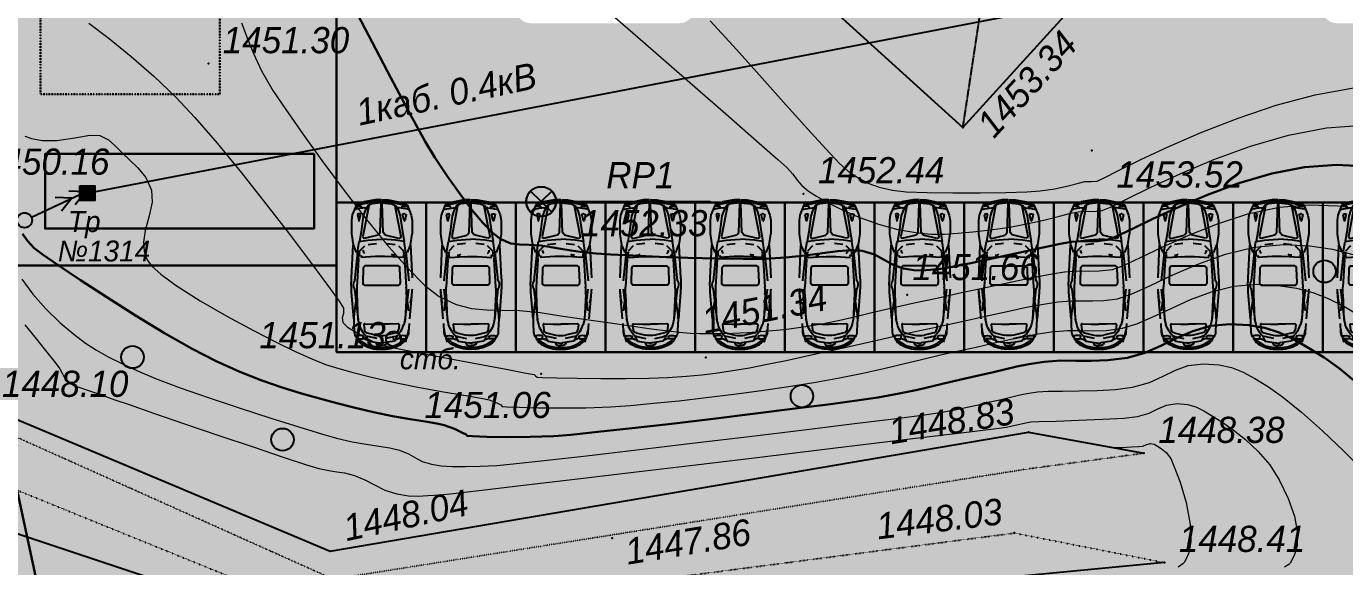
# Model space of a CAD drawing. Header units: millimetres. Extents: x 474337 to 1180020, y 4124662 to 4776603.
# Drawn here: x 581191 to 625297, y 4268521 to 4286586 of the extents above; entities that cross this region are included whole.
import ezdxf

# ---------------------------------------------------------------- set-up
doc = ezdxf.new("R2010")
doc.units = ezdxf.units.MM
doc.header["$PDMODE"] = 32
doc.header["$PDSIZE"] = 0.33
for name, pattern in [('STROT', [1.7, 0.5, -1.2]), ('Контура низ откосов  Штриховая 0.1-0.5 - - - - - - -', [0.6, 0.1, -0.5]), ('НАВЕС_ОПОРЫ', [3, 2, -1])]:
    doc.linetypes.add(name, pattern=pattern)
for name, color, linetype in [('(003) Пункты', 7, 'Continuous'), ('(004) Точки рельефа', 7, 'Continuous'), ('(007) Здания', 7, 'Continuous'), ('(016) Кабель', 1, 'Continuous'), ('(022) Возд. Линии', 7, 'Continuous'), ('(028) Гидротехн.', 7, 'Continuous'), ('(031) Горизонтали', 42, 'Continuous'), ('(038) Деревья', 7, 'Continuous'), ('(040) Ограда', 7, 'Continuous'), ('1', 7, 'Continuous')]:
    doc.layers.add(name, color=color, linetype=linetype)
doc.layers.add('(032) Горизонтали утолщенные', color=32, linetype='Continuous', lineweight=30)
doc.styles.add('BM-431', font='')
doc.styles.add('D-431', font='')
doc.styles.add('S', font='txtwr', dxfattribs={"oblique": 15})
doc.styles.get('BM-431').set_extended_font_data('Bm431', italic=True)
doc.styles.get('D-431').set_extended_font_data('D431', italic=True)
doc.linetypes.add('ИК_Э_КАБ_НН', pattern='A,8,-2,["<",Standard,S=1,R=0,X=0,Y=-0.5],8,[">",Standard,S=1,R=0,X=-0.5,Y=-0.5],-2', length=20)
doc.linetypes.add('ОГРАДА_V_ПРОВ', pattern='A,2.5,["v",Standard,S=1,R=0,X=0,Y=0],5,["v",Standard,S=1,R=180,X=0,Y=0],2.5', length=10)
doc.linetypes.add('ОТКОСЫ_УКРЕП', pattern='A,0.5,["|",Standard,S=1.2,R=0,X=0,Y=-1.2],0.8,[".",Standard,S=1,R=0.1,X=0.1,Y=-1.2],0.1,["|",Standard,S=0.5,R=0,X=0,Y=-0.5],0', length=1.4)

# ---------------------------------------------------------------- blocks, each defined once
blk = doc.blocks.new('U1072')
blk.add_hatch(color=7).paths.add_polyline_path([(-0.5, 0.5), (0.5, 0.5), (0.5, -0.5), (-0.5, -0.5)])
at = {"color": 7}
blk.add_lwpolyline([(-0.5, 0.5), (0.5, 0.5), (0.5, -0.5), (-0.5, -0.5)], close=True, dxfattribs=at)
at = {"color": 4, "oblique": 15}
blk.add_attdef('Z', (1.239086, -0.955993), '', height=2, dxfattribs=at)
blk = doc.blocks.new('strela1')
at = {"layer": '(022) Возд. Линии'}
for p, q in [((-2, 0), (-1.5, 0.25)), ((0, 0), (-2, 0)), ((-2, 0), (-1.5, -0.25)), ((-1.5, 0), (-1, 0.25)), ((-1.5, 0), (-1, -0.25))]:
    blk.add_line(p, q, dxfattribs=at)
blk = doc.blocks.new('STOLB')
at = {"layer": '(022) Возд. Линии'}
blk.add_circle((0, 0), 0.25, dxfattribs=at)
blk = doc.blocks.new('I00110')
h = blk.add_hatch(color=7)
edge = h.paths.add_edge_path()
edge.add_line((0, 0), (-0.707, 0.707))
edge.add_arc((0, 0), 1, 135, 225)
edge.add_line((-0.707, -0.707), (0, 0))
edge = h.paths.add_edge_path()
edge.add_line((0, 0), (0.707, -0.707))
edge.add_arc((0, 0), 1, 315, 405)
edge.add_line((0.707, 0.707), (0, 0))
at = {"color": 7}
for points in [[(0, 0), (-0.707, 0.707, 0.414214), (-0.707, -0.707)], [(0, 0), (0.707, -0.707, 0.414214), (0.707, 0.707)]]:
    blk.add_lwpolyline(points, format="xyb", close=True, dxfattribs=at)
blk.add_lwpolyline([(0.015, 0), (0.015, 0)], dxfattribs=at)
blk.add_circle((0, 0), 1)
at = {"color": 4, "linetype": 'Continuous', "style": 'S', "oblique": 15}
blk.add_attdef('G', (1.384, 0.223), '', height=2, dxfattribs=at)
at = {"color": 4, "style": 'S', "oblique": 15}
blk.add_attdef('Z', (1.476, -2.301), '', height=2, dxfattribs=at)
blk = doc.blocks.new('d')
at = {"layer": '(038) Деревья'}
blk.add_ellipse((0, 0), major_axis=(0.265, 0.265), ratio=1, start_param=5.497787, end_param=11.780972, dxfattribs=at)
blk = doc.blocks.new('gfdghdf')
at = {"linetype": 'Continuous', "extrusion": (-0.251932, 0.967745, 0), "elevation": -538515}
blk.add_lwpolyline([(-764363, 0), (-764228, 0)], dxfattribs=at)
at = {"linetype": 'Continuous', "extrusion": (-0.17673, 0.984259, 0), "elevation": -478111}
blk.add_lwpolyline([(-803916, 0), (-803529, 0)], dxfattribs=at)
at = {"linetype": 'Continuous'}
for points in [[(875706, -328571), (875503, -328612)], [(875894, -328561), (875706, -328571)], [(875986, -328503), (876190, -328510)], [(876054, -328562), (876242, -328573)], [(876571, -328581), (876701, -328616)], [(874985, -329010), (874958, -329195)], [(875074, -328824), (875110, -328816)], [(875247, -328612), (875126, -328673)], [(875198, -328975), (875157, -328990)], [(875277, -328983), (875232, -328973)], [(875537, -328702), (875334, -329724)], [(875396, -328774), (875455, -328770)], [(875967, -328602), (875644, -328635)], [(876435, -328700), (876522, -328837)], [(876726, -329205), (876668, -328987)], [(876748, -328979), (876788, -328994)], [(876961, -329015), (876986, -329201)], [(874958, -329195), (874957, -329642)], [(875355, -329044), (875279, -329571)], [(876590, -329047), (876663, -329575)], [(875334, -329724), (875355, -329780)], [(875503, -329852), (875798, -329829)], [(875798, -329829), (875970, -329820)], [(876143, -329830), (875970, -329820)], [(876090, -329681), (876023, -329600)], [(876437, -329854), (876143, -329830)], [(875006, -330019), (874948, -331113)], [(875014, -330013), (875118, -330261)], [(875150, -330275), (875199, -330492)], [(875233, -330217), (875407, -330045)], [(876715, -330245), (876702, -330407)], [(876788, -330279), (876738, -330497)], [(875199, -330492), (875138, -331423)], [(876738, -330497), (876794, -331427)], [(875135, -331653), (875170, -332507)], [(876872, -331495), (876746, -332524)], [(876795, -331657), (876755, -332511)], [(875318, -332896), (875393, -333004)], [(876218, -332665), (875964, -332664)], [(876440, -332957), (876125, -333029)], [(876606, -332900), (876530, -333007)], [(875152, -333153), (875329, -333153)], [(875448, -333056), (875459, -333114)], [(875527, -333227), (875902, -333290)], [(876578, -333133), (876413, -333199)], [(876799, -333094), (876782, -333132)]]:
    blk.add_lwpolyline(points, dxfattribs=at)
at = {"linetype": 'Continuous', "extrusion": (-0.029487, 0.999565, 0), "elevation": -354190}
blk.add_lwpolyline([(-865895, 0), (-865691, 0)], dxfattribs=at)
at = {"linetype": 'Continuous', "extrusion": (0.0038, 0.999993, 0)}
for points, elevation in [([(-877204, 0), (-877204, 0)], -325172), ([(-877853, 0), (-878029, 0)], -329823), ([(-877218, 0), (-877218, 0)], -330172)]:
    blk.add_lwpolyline(points, dxfattribs=dict(at, elevation=elevation))
at = {"linetype": 'Continuous', "extrusion": (0.182268, 0.983249, 0), "elevation": -163306}
blk.add_lwpolyline([(-921390, 0), (-921777, 0)], dxfattribs=at)
at = {"linetype": 'Continuous', "extrusion": (0.202344, 0.979314, 0), "elevation": -144473}
blk.add_lwpolyline([(-924601, 0), (-924809, 0)], dxfattribs=at)
at = {"linetype": 'Continuous', "extrusion": (0.921507, -0.388361, 0), "elevation": 934079}
blk.add_lwpolyline([(36991, 0), (36625, 0)], dxfattribs=at)
at = {"linetype": 'Continuous', "extrusion": (-0.078889, 0.996883, 0), "elevation": -396741}
blk.add_lwpolyline([(-846634, 0), (-846461, 0)], dxfattribs=at)
at = {"linetype": 'Continuous', "extrusion": (-0.505629, 0.862751, 0), "elevation": -726113}
blk.add_lwpolyline([(-588945, 0), (-588824, 0)], dxfattribs=at)
at = {"linetype": 'Continuous', "extrusion": (0.978929, 0.204202, 0), "elevation": 789537}
blk.add_lwpolyline([(-500766, 0), (-500981, 0)], dxfattribs=at)
at = {"linetype": 'Continuous', "extrusion": (0.965633, -0.259911, 0), "elevation": 930703}
blk.add_lwpolyline([(-90408, 0), (-90182, 0)], dxfattribs=at)
at = {"linetype": 'Continuous', "extrusion": (-0.217571, 0.976044, 0), "elevation": -511224}
blk.add_lwpolyline([(-783033, 0), (-782782, 0)], dxfattribs=at)
at = {"linetype": 'Continuous', "extrusion": (0.976931, 0.213554, 0), "elevation": 784903}
blk.add_lwpolyline([(-508123, 0), (-508054, 0)], dxfattribs=at)
at = {"linetype": 'Continuous', "extrusion": (0.949605, -0.31345, 0), "elevation": 934380}
blk.add_lwpolyline([(-37861, 0), (-38082, 0)], dxfattribs=at)
at = {"linetype": 'Continuous', "extrusion": (-0.840463, 0.54187, 0), "elevation": -913947}
blk.add_lwpolyline([(-198156, 0), (-197993, 0)], dxfattribs=at)
at = {"linetype": 'Continuous', "extrusion": (-0.432014, 0.901867, 0), "elevation": -674675}
blk.add_lwpolyline([(-647740, 0), (-647594, 0)], dxfattribs=at)
at = {"linetype": 'Continuous', "extrusion": (0.999267, -0.038273, 0), "elevation": 887892}
blk.add_lwpolyline([(-295834, 0), (-294865, 0)], dxfattribs=at)
at = {"linetype": 'Continuous', "extrusion": (0.106037, 0.994362, 0), "elevation": -233863}
blk.add_lwpolyline([(-905886, 0), (-906211, 0)], dxfattribs=at)
at = {"linetype": 'Continuous', "extrusion": (0.999479, 0.032271, 0), "elevation": 864930}
blk.add_lwpolyline([(-357698, 0), (-356730, 0)], dxfattribs=at)
at = {"linetype": 'Continuous', "extrusion": (0.437084, 0.899421, 0), "elevation": 87436}
blk.add_lwpolyline([(-931808, 0), (-931953, 0)], dxfattribs=at)
at = {"linetype": 'Continuous', "extrusion": (0.98196, 0.189087, 0), "elevation": 798446}
blk.add_lwpolyline([(-488493, 0), (-489535, 0)], dxfattribs=at)
at = {"linetype": 'Continuous', "extrusion": (0.223062, 0.974804, 0), "elevation": -124833}
blk.add_lwpolyline([(-927664, 0), (-927916, 0)], dxfattribs=at)
at = {"linetype": 'Continuous', "extrusion": (0.072135, 0.997395, 0), "elevation": -264690}
blk.add_lwpolyline([(-897984, 0), (-897925, 0)], dxfattribs=at)
at = {"linetype": 'Continuous', "extrusion": (-0.951354, -0.308099, 0), "elevation": -732569}
blk.add_lwpolyline([(582897, 0), (583117, 0)], dxfattribs=at)
at = {"linetype": 'Continuous', "extrusion": (0.975714, -0.21905, 0), "elevation": 927369}
blk.add_lwpolyline([(-128773, 0), (-128704, 0)], dxfattribs=at)
at = {"linetype": 'Continuous', "extrusion": (0.084499, 0.996424, 0), "elevation": -253466}
blk.add_lwpolyline([(-901295, 0), (-901468, 0)], dxfattribs=at)
at = {"linetype": 'Continuous', "extrusion": (-0.213383, 0.976969, 0), "elevation": -508476}
blk.add_lwpolyline([(-786278, 0), (-786324, 0)], dxfattribs=at)
at = {"linetype": 'Continuous', "extrusion": (0.510478, 0.859891, 0), "elevation": 164910}
blk.add_lwpolyline([(-921637, 0), (-921759, 0)], dxfattribs=at)
at = {"linetype": 'Continuous', "extrusion": (0.459678, 0.888086, 0), "elevation": 111162}
blk.add_lwpolyline([(-929643, 0), (-929778, 0)], dxfattribs=at)
at = {"linetype": 'Continuous', "extrusion": (-0.977764, 0.209709, 0), "elevation": -926285}
blk.add_lwpolyline([(137808, 0), (138023, 0)], dxfattribs=at)
at = {"linetype": 'Continuous', "extrusion": (0.923679, 0.383168, 0), "elevation": 683962}
blk.add_lwpolyline([(-639562, 0), (-639927, 0)], dxfattribs=at)
at = {"linetype": 'Continuous', "extrusion": (0.23007, 0.973174, 0), "elevation": -118267}
blk.add_lwpolyline([(-929003, 0), (-928966, 0)], dxfattribs=at)
at = {"linetype": 'Continuous', "extrusion": (-0.999993, 0.0038, 0), "elevation": -878231}
blk.add_lwpolyline([(325866, 0), (326312, 0)], dxfattribs=at)
at = {"linetype": 'Continuous', "extrusion": (0.988536, 0.150986, 0), "elevation": 815155}
blk.add_lwpolyline([(-457969, 0), (-458344, 0)], dxfattribs=at)
at = {"linetype": 'Continuous', "extrusion": (0.985646, -0.168826, 0), "elevation": 918354}
blk.add_lwpolyline([(-177771, 0), (-177401, 0)], dxfattribs=at)
at = {"linetype": 'Continuous', "extrusion": (0.985139, -0.171761, 0), "elevation": 918879}
blk.add_lwpolyline([(-174334, 0), (-174664, 0)], dxfattribs=at)
at = {"linetype": 'Continuous', "extrusion": (-0.15576, 0.987795, 0), "elevation": -462194}
blk.add_lwpolyline([(-813155, 0), (-813440, 0)], dxfattribs=at)
at = {"linetype": 'Continuous', "extrusion": (0.232859, 0.972511, 0), "elevation": -116881}
blk.add_lwpolyline([(-928084, 0), (-928127, 0)], dxfattribs=at)
at = {"linetype": 'Continuous', "extrusion": (-0.234806, 0.972042, 0), "elevation": -526118}
blk.add_lwpolyline([(-773486, 0), (-773954, 0)], dxfattribs=at)
at = {"linetype": 'Continuous', "extrusion": (-0.770892, 0.636965, 0), "elevation": -885183}
blk.add_lwpolyline([(-303739, 0), (-303844, 0)], dxfattribs=at)
at = {"linetype": 'Continuous', "extrusion": (0.240274, 0.970705, 0), "elevation": -109522}
blk.add_lwpolyline([(-930107, 0), (-929639, 0)], dxfattribs=at)
at = {"linetype": 'Continuous', "extrusion": (0.161318, 0.986902, 0), "elevation": -184148}
blk.add_lwpolyline([(-918454, 0), (-918170, 0)], dxfattribs=at)
at = {"linetype": 'Continuous', "extrusion": (-0.22738, 0.973806, 0), "elevation": -520464}
blk.add_lwpolyline([(-778638, 0), (-778595, 0)], dxfattribs=at)
at = {"linetype": 'Continuous', "extrusion": (0.934842, -0.355064, 0), "elevation": 936564}
blk.add_lwpolyline([(3008, 0), (2948, 0)], dxfattribs=at)
at = {"linetype": 'Continuous', "extrusion": (0.98609, 0.166213, 0), "elevation": 809689}
blk.add_lwpolyline([(-470703, 0), (-471033, 0)], dxfattribs=at)
at = {"linetype": 'Continuous', "extrusion": (0.986581, 0.163275, 0), "elevation": 811089}
blk.add_lwpolyline([(-468989, 0), (-468619, 0)], dxfattribs=at)
at = {"linetype": 'Continuous', "extrusion": (0.98767, -0.156548, 0), "elevation": 917777}
blk.add_lwpolyline([(-188293, 0), (-188668, 0)], dxfattribs=at)
at = {"linetype": 'Continuous', "extrusion": (0.993935, -0.109967, 0), "elevation": 906174}
blk.add_lwpolyline([(-232009, 0), (-232972, 0)], dxfattribs=at)
at = {"linetype": 'Continuous', "extrusion": (0.99734, 0.072893, 0), "elevation": 848823}
blk.add_lwpolyline([(-393322, 0), (-393159, 0)], dxfattribs=at)
at = {"linetype": 'Continuous', "extrusion": (-0.091916, 0.995767, 0), "elevation": -409071}
blk.add_lwpolyline([(-841479, 0), (-841762, 0)], dxfattribs=at)
at = {"linetype": 'Continuous', "extrusion": (0.09752, 0.995234, 0), "elevation": -242954}
blk.add_lwpolyline([(-904144, 0), (-904427, 0)], dxfattribs=at)
at = {"linetype": 'Continuous', "extrusion": (0.706034, 0.708178, 0), "elevation": 385129}
blk.add_lwpolyline([(-853767, 0), (-854011, 0)], dxfattribs=at)
at = {"linetype": 'Continuous', "extrusion": (0.994538, 0.104371, 0), "elevation": 837516}
blk.add_lwpolyline([(-419962, 0), (-420925, 0)], dxfattribs=at)
at = {"linetype": 'Continuous', "extrusion": (-0.919574, 0.392918, 0), "elevation": -936068}
blk.add_lwpolyline([(-41084, 0), (-40815, 0)], dxfattribs=at)
at = {"linetype": 'Continuous', "extrusion": (0.998867, 0.047584, 0), "elevation": 860236}
blk.add_lwpolyline([(-371379, 0), (-372474, 0)], dxfattribs=at)
at = {"linetype": 'Continuous', "extrusion": (-0.055292, 0.99847, 0), "elevation": -378321}
blk.add_lwpolyline([(-856150, 0), (-855658, 0)], dxfattribs=at)
at = {"linetype": 'Continuous', "extrusion": (0.002815, 0.999996, 0)}
for points, elevation in [([(-877418, 0), (-876372, 0)], -328242), ([(-876358, 0), (-877433, 0)], -328895)]:
    blk.add_lwpolyline(points, dxfattribs=dict(at, elevation=elevation))
at = {"linetype": 'Continuous', "extrusion": (0.060912, 0.998143, 0), "elevation": -276422}
blk.add_lwpolyline([(-895170, 0), (-894677, 0)], dxfattribs=at)
at = {"linetype": 'Continuous', "extrusion": (0.999436, -0.033589, 0), "elevation": 885972}
blk.add_lwpolyline([(-301206, 0), (-301678, 0)], dxfattribs=at)
at = {"linetype": 'Continuous', "extrusion": (0.999609, 0.027963, 0), "elevation": 866988}
blk.add_lwpolyline([(-355653, 0), (-355181, 0)], dxfattribs=at)
at = {"linetype": 'Continuous', "extrusion": (0.996917, 0.078459, 0), "elevation": 846240}
blk.add_lwpolyline([(-399214, 0), (-400111, 0)], dxfattribs=at)
at = {"linetype": 'Continuous', "extrusion": (0.99325, 0.115994, 0), "elevation": 830702}
blk.add_lwpolyline([(-430754, 0), (-431791, 0)], dxfattribs=at)
at = {"linetype": 'Continuous', "extrusion": (0.99646, -0.084069, 0), "elevation": 901749}
blk.add_lwpolyline([(-256693, 0), (-257591, 0)], dxfattribs=at)
at = {"linetype": 'Continuous', "extrusion": (0.989087, -0.147333, 0), "elevation": 914456}
blk.add_lwpolyline([(-199330, 0), (-199660, 0)], dxfattribs=at)
at = {"linetype": 'Continuous', "extrusion": (0.989901, 0.141763, 0), "elevation": 820916}
blk.add_lwpolyline([(-452837, 0), (-453167, 0)], dxfattribs=at)
at = {"linetype": 'Continuous', "extrusion": (0.967532, 0.252748, 0), "elevation": 762715}
blk.add_lwpolyline([(-542908, 0), (-543073, 0)], dxfattribs=at)
at = {"linetype": 'Continuous', "extrusion": (0.966094, -0.25819, 0), "elevation": 932879}
blk.add_lwpolyline([(-94868, 0), (-95032, 0)], dxfattribs=at)
at = {"linetype": 'Continuous', "extrusion": (0.998723, 0.050513, 0), "elevation": 857119}
blk.add_lwpolyline([(-376415, 0), (-376706, 0)], dxfattribs=at)
at = {"linetype": 'Continuous', "extrusion": (0.993534, 0.113536, 0), "elevation": 831940}
blk.add_lwpolyline([(-429915, 0), (-430087, 0)], dxfattribs=at)
at = {"linetype": 'Continuous', "extrusion": (0.056167, 0.998421, 0), "elevation": -282953}
blk.add_lwpolyline([(-892705, 0), (-893009, 0)], dxfattribs=at)
at = {"linetype": 'Continuous', "extrusion": (0.228817, 0.973469, 0), "elevation": -123796}
blk.add_lwpolyline([(-928441, 0), (-928765, 0)], dxfattribs=at)
at = {"linetype": 'Continuous', "extrusion": (0.000510264, 1, 0), "elevation": -332217}
blk.add_lwpolyline([(-875877, 0), (-876130, 0)], dxfattribs=at)
at = {"linetype": 'Continuous', "extrusion": (-0.050546, 0.998722, 0), "elevation": -376529}
blk.add_lwpolyline([(-858588, 0), (-858283, 0)], dxfattribs=at)
at = {"linetype": 'Continuous', "extrusion": (0.992879, -0.119127, 0), "elevation": 909943}
blk.add_lwpolyline([(-225893, 0), (-226064, 0)], dxfattribs=at)
at = {"linetype": 'Continuous', "extrusion": (0.998423, -0.056134, 0), "elevation": 894176}
blk.add_lwpolyline([(-282897, 0), (-283187, 0)], dxfattribs=at)
at = {"linetype": 'Continuous', "extrusion": (0.92258, 0.385807, 0), "elevation": 678863}
for points in [[(-644930, 0), (-644972, 0)], [(-645004, 0), (-645043, 0)]]:
    blk.add_lwpolyline(points, dxfattribs=at)
at = {"linetype": 'Continuous', "extrusion": (0.998065, 0.062177, 0), "elevation": 852730}
blk.add_lwpolyline([(-386823, 0), (-386908, 0)], dxfattribs=at)
at = {"linetype": 'Continuous', "extrusion": (0.985667, -0.168704, 0), "elevation": 918999}
blk.add_lwpolyline([(-180691, 0), (-180608, 0)], dxfattribs=at)
at = {"linetype": 'Continuous', "extrusion": (0.376222, 0.926529, 0), "elevation": 20670}
blk.add_lwpolyline([(-936362, 0), (-936540, 0)], dxfattribs=at)
at = {"linetype": 'Continuous', "extrusion": (0.85574, 0.517406, 0), "elevation": 576810}
blk.add_lwpolyline([(-738027, 0), (-738159, 0)], dxfattribs=at)
at = {"linetype": 'Continuous', "extrusion": (0.205763, 0.978602, 0), "elevation": -145805}
blk.add_lwpolyline([(-925622, 0), (-925305, 0)], dxfattribs=at)
at = {"linetype": 'Continuous', "extrusion": (0.920929, 0.389731, 0), "elevation": 676641}
blk.add_lwpolyline([(-648235, 0), (-648320, 0)], dxfattribs=at)
at = {"linetype": 'Continuous', "extrusion": (0.368249, 0.929727, 0), "elevation": 12593}
blk.add_lwpolyline([(-937018, 0), (-937097, 0)], dxfattribs=at)
at = {"linetype": 'Continuous', "extrusion": (0.06153, 0.998105, 0), "elevation": -278852}
blk.add_lwpolyline([(-894736, 0), (-894813, 0)], dxfattribs=at)
at = {"linetype": 'Continuous', "extrusion": (-0.055911, 0.998436, 0), "elevation": -381836}
blk.add_lwpolyline([(-856029, 0), (-855951, 0)], dxfattribs=at)
at = {"linetype": 'Continuous', "extrusion": (-0.159374, 0.987218, 0), "elevation": -468645}
blk.add_lwpolyline([(-812084, 0), (-811704, 0)], dxfattribs=at)
at = {"linetype": 'Continuous', "extrusion": (-0.363009, 0.931785, 0), "elevation": -628646}
blk.add_lwpolyline([(-695340, 0), (-695261, 0)], dxfattribs=at)
at = {"linetype": 'Continuous', "extrusion": (-0.200251, 0.979745, 0), "elevation": -501837}
blk.add_lwpolyline([(-791966, 0), (-791650, 0)], dxfattribs=at)
at = {"linetype": 'Continuous', "extrusion": (0.91872, -0.394909, 0), "elevation": 936544}
blk.add_lwpolyline([(39815, 0), (39731, 0)], dxfattribs=at)
at = {"linetype": 'Continuous', "extrusion": (0.852814, -0.522215, 0), "elevation": 921419}
blk.add_lwpolyline([(173615, 0), (173484, 0)], dxfattribs=at)
at = {"linetype": 'Continuous', "extrusion": (0.98171, -0.190384, 0), "elevation": 923852}
blk.add_lwpolyline([(-160101, 0), (-160160, 0)], dxfattribs=at)
at = {"linetype": 'Continuous', "extrusion": (0.986601, 0.163153, 0), "elevation": 810480}
blk.add_lwpolyline([(-471614, 0), (-471697, 0)], dxfattribs=at)
at = {"linetype": 'Continuous', "extrusion": (0.920393, -0.390994, 0), "elevation": 937237}
blk.add_lwpolyline([(36172, 0), (36133, 0)], dxfattribs=at)
at = {"linetype": 'Continuous', "extrusion": (0.997699, -0.067795, 0), "elevation": 897353}
blk.add_lwpolyline([(-272936, 0), (-272850, 0)], dxfattribs=at)
at = {"linetype": 'Continuous'}
for centre, radius, start, end in [((875970, -330006), 1446, 86.6764, 93.0011), ((875516, -330578), 1808, 93.8141, 102.9786), ((875219, -329031), 60.3, 77.3568, 109.9165), ((876420, -330580), 1808, 76.6988, 85.8634), ((876727, -329036), 60.3, 69.761, 102.3207), ((875210, -329198), 9.04, 191.7828, 344.9352), ((876735, -329202), 9.04, 194.7423, 347.8947), ((875445, -330798), 90.4, 89.8963, 178.0751), ((875959, -334014), 3615, 86.5079, 93.1696), ((876491, -330801), 90.4, 1.6024, 89.7811), ((878558, -331305), 3615, 176.95, 184.5), ((875259, -331349), 245, 145.1183, 215.246), ((877303, -331564), 2169, 176.2715, 182.3461), ((875429, -331270), 90.4, 178.0751, 269.9708), ((876504, -331273), 90.4, 269.7067, 1.6024), ((874628, -331556), 2169, 357.3314, 3.406), ((877205, -332530), 2169, 171.5276, 182.8954), ((875390, -332913), 337, 182.7128, 212.5653), ((875911, -332483), 723, 194.6402, 214.8252), ((875401, -332677), 30.1, 86.7802, 186.5192), ((875510, -332837), 121, 186.5192, 256.7726), ((876413, -332839), 121, 282.9049, 353.1583), ((876523, -332680), 30.1, 353.1583, 92.8973), ((876014, -332483), 723, 324.8523, 345.0373), ((875235, -333473), 432, 73.5417, 103.7991), ((875152, -333138), 15.1, 183.5648, 269.8952), ((875334, -333123), 181, 202.6938, 223.5116), ((875896, -332442), 1005, 225.3758, 273.6501), ((875578, -332892), 517, 223.5116, 239.4375), ((875925, -332304), 1200, 239.4375, 271.8258), ((875329, -333138), 15.1, 269.8952, 350.2875), ((875542, -332901), 181, 214.8252, 258.1259), ((875963, -332324), 723, 256.7726, 282.9049), ((875962, -332933), 362, 260.5069, 279.1706), ((876002, -332304), 1200, 267.8517, 300.2399), ((876030, -332442), 1005, 266.0273, 314.3017), ((876382, -332903), 181, 281.5516, 324.8523), ((876685, -333477), 432, 75.8783, 106.1358), ((876593, -333142), 15.1, 189.39, 269.7822), ((876346, -332894), 517, 300.2399, 316.1659), ((876588, -333127), 181, 316.1659, 336.9836), ((876770, -333142), 15.1, 269.7822, 356.1127)]:
    blk.add_arc(centre, radius, start, end, dxfattribs=at)
at = {"linetype": 'Continuous', "extrusion": (0, 0, -1)}
for centre, radius, start, end in [((-875254, -330238), 30.1, 4.6157, 54.2052), ((-875533, -330174), 181, 315.0261, 354.3428), ((-876405, -330176), 181, 264.8391, 304.1558), ((-876685, -330242), 30.1, 225.5224, 275.112), ((-875266, -330401), 30.1, 93.6051, 182.5946), ((-876672, -330405), 30.1, 175.9328, 264.9223), ((-873375, -331290), 3615, 183.1629, 190.7129), ((-874720, -332523), 2169, 188.5854, 199.9532), ((-876533, -332916), 337, 177.4001, 207.2526)]:
    blk.add_arc(centre, radius, start, end, dxfattribs=at)
blk = doc.blocks.new('vc gdgdhfj')
at = {"color": 250, "lineweight": 30}
for p, q in [((45, 5), (0, 5)), ((0, 0), (0, 5)), ((3, 0), (3, 5)), ((6, 0), (6, 5)), ((9, 0), (9, 5)), ((12, 0), (12, 5)), ((15, 0), (15, 5)), ((18, 0), (18, 5)), ((21, 0), (21, 5)), ((24, 0), (24, 5)), ((27, 0), (27, 5)), ((30, 0), (30, 5)), ((33, 0), (33, 5)), ((45, 0), (0, 0))]:
    blk.add_line(p, q, dxfattribs=at)
at = {"layer": '1', "yscale": 0.001, "zscale": 0.001}
for p, xscale in [((-874.46, 333.599), 0.001), ((886.46, 333.599), -0.001), ((-862.46, 333.599), 0.001), ((898.46, 333.599), -0.001), ((-850.46, 333.599), 0.001), ((910.46, 333.599), -0.001)]:
    blk.add_blockref('gfdghdf', p, dxfattribs=dict(at, xscale=xscale))
at = {"layer": '1', "extrusion": (0, 0, -1), "yscale": 0.001, "zscale": -0.001}
for p, xscale in [((-880.46, 333.599), 0.001), ((868.46, 333.599), -0.001), ((-892.46, 333.599), 0.001), ((856.46, 333.599), -0.001), ((-904.46, 333.599), 0.001), ((844.46, 333.599), -0.001)]:
    blk.add_blockref('gfdghdf', p, dxfattribs=dict(at, xscale=xscale))
blk = doc.blocks.new('sdtrsdtgh')
at = {"color": 250, "lineweight": 30}
for p, q in [((36, 5), (0, 5)), ((0, 5), (0, 0)), ((3, 5), (3, 0)), ((6, 5), (6, 0)), ((9, 5), (9, 0)), ((12, 5), (12, 0)), ((15, 5), (15, 0)), ((18, 5), (18, 0)), ((21, 5), (21, 0)), ((24, 5), (24, 0)), ((27, 5), (27, 0)), ((30, 5), (30, 0)), ((33, 5), (33, 0)), ((36, 5), (36, 0)), ((36, 0), (0, 0))]:
    blk.add_line(p, q, dxfattribs=at)
at = {"layer": '1', "yscale": 0.001, "zscale": 0.001, "rotation": 180}
for p, xscale in [((-874.46, -328.599), -0.001), ((886.46, -328.599), 0.001), ((-862.46, -328.599), -0.001), ((898.46, -328.599), 0.001), ((-850.46, -328.599), -0.001), ((910.46, -328.599), 0.001)]:
    blk.add_blockref('gfdghdf', p, dxfattribs=dict(at, xscale=xscale))
at = {"layer": '1', "extrusion": (0, 0, -1), "yscale": 0.001, "zscale": -0.001, "rotation": 180}
for p, xscale in [((-880.46, -328.599), -0.001), ((868.46, -328.599), 0.001), ((-892.46, -328.599), -0.001), ((856.46, -328.599), 0.001), ((-904.46, -328.599), -0.001), ((844.46, -328.599), 0.001)]:
    blk.add_blockref('gfdghdf', p, dxfattribs=dict(at, xscale=xscale))

msp = doc.modelspace()

# ---------------------------------------------------------------- hatches: boundary and pattern name
at = {"lineweight": 30, "true_color": 0xababab}
h = msp.add_hatch(color=253, dxfattribs=at)
h.dxf.hatch_style = 1
edge = h.paths.add_edge_path()
edge.add_arc((619841, 4295676), 500, 50.2351, 180)
edge.add_line((619341, 4295676), (619341, 4291692))
edge.add_line((619341, 4291692), (624540, 4291692))
edge.add_line((624540, 4291692), (624540, 4287192))
edge.add_arc((625040, 4287192), 500, 180, 270)
edge.add_line((625040, 4286692), (630037, 4286692))
edge.add_arc((630037, 4287192), 500, 270, 410.2351)
edge.add_line((630356, 4287576), (620161, 4296060))
edge = h.paths.add_edge_path()
edge.add_line((610341, 4291692), (603540, 4291692))
edge.add_line((603540, 4291692), (603540, 4287192))
edge.add_arc((603040, 4287192), 500, 270, 360, ccw=False)
edge.add_line((603040, 4286692), (598069, 4286692))
edge.add_arc((598069, 4287192), 500, 180, 270, ccw=False)
edge.add_line((597569, 4287192), (597569, 4288070))
edge.add_arc((598069, 4288070), 500, 123.316, 180, ccw=False)
edge.add_line((597795, 4288488), (609566, 4296225))
edge.add_arc((609841, 4295807), 500, 0, 123.316, ccw=False)
edge.add_line((610341, 4295807), (610341, 4291692))
h.paths.add_polyline_path([(592705, 4292323), (589959, 4296501), (594973, 4299797), (597719, 4295618)])
edge = h.paths.add_edge_path()
edge.add_line((612521, 4311331), (616144, 4313712))
edge.add_line((616144, 4313712), (616144, 4313712))
edge.add_line((616144, 4313712), (586230, 4294051))
edge.add_line((586230, 4294051), (576018, 4294051))
edge.add_line((576018, 4294051), (576018, 4278593))
edge.add_line((576018, 4278593), (591569, 4278593))
edge.add_line((591569, 4278593), (591568, 4275692))
edge.add_line((591568, 4275692), (636569, 4275692))
edge.add_line((636569, 4275692), (636569, 4279871))
edge.add_arc((637069, 4279871), 500, 62.684, 180, ccw=False)
edge.add_line((637298, 4280315), (646249, 4275692))
edge.add_line((646249, 4275692), (646249, 4275692))
edge.add_line((646249, 4275692), (647043, 4269815))
edge.add_line((647043, 4269815), (652756, 4270586))
edge.add_line((652756, 4270586), (665247, 4271892))
edge.add_line((665247, 4271892), (665093, 4272980))
edge.add_line((665093, 4272980), (651699, 4284126))
edge.add_line((651699, 4284126), (644954, 4284126))
edge.add_arc((644949, 4284626), 500, 141.0759, 270.5181, ccw=False)
edge.add_line((644560, 4284940), (647081, 4287969))
edge.add_line((647081, 4287969), (619409, 4310996))
edge.add_line((619409, 4310996), (616211, 4307153))
edge.add_line((616211, 4307153), (615268, 4307153))
edge.add_line((615268, 4307153), (612521, 4311331))
at = {"lineweight": 30}
h = msp.add_hatch(color=74, dxfattribs=at)
h.dxf.hatch_style = 1
h.paths.add_polyline_path([(581511, 4268161), (579264, 4278593), (576018, 4278593), (576018, 4294051), (573306, 4295568), (570228, 4292149), (568791, 4289068), (569794, 4277604), (580972, 4266161), (591328, 4264863), (606699, 4265707), (623510, 4266886), (637609, 4268620), (606124, 4265794), (591609, 4264981)])
at = {"true_color": 0xd29160}
h = msp.add_hatch(color=33, dxfattribs=at)
h.dxf.hatch_style = 1
h.paths.add_polyline_path([(590820, 4279822), (590820, 4282322), (581820, 4282322), (581820, 4279822)])
h.paths.add_polyline_path([(590820, 4290322), (590820, 4292822), (581820, 4292822), (581820, 4290322)])
at = {"lineweight": 30}
h = msp.add_hatch(color=74, dxfattribs=at)
h.dxf.hatch_style = 1
h.paths.add_polyline_path([(639376, 4270519), (639122, 4272413), (638975, 4273503), (641156, 4273796), (641023, 4274788), (642043, 4274925), (643530, 4275124), (645482, 4275387), (645456, 4275585), (646249, 4275692), (591568, 4275692), (591569, 4278593), (579264, 4278593), (581511, 4268161), (591609, 4264981), (606124, 4265794), (637633, 4268550), (637502, 4269449), (637388, 4270230)])

# ---------------------------------------------------------------- linework, layer by layer
at = {"layer": '(003) Пункты'}
msp.add_line((599298, 4280726, 1450819), (604081, 4280726, 1450819), dxfattribs=at)
at = {"layer": '(004) Точки рельефа', "linetype": 'ByBlock', "lineweight": -2}
for p in [(587280, 4285340, 1449791), (612526, 4283202, 1451833), (616844, 4282436, 1452009), (583228, 4281008, 1448650), (607193, 4280992, 1450925), (610663, 4277608, 1450155), (593477, 4276136, 1449620), (603928, 4275508, 1449828), (598418, 4274972, 1449551), (614716, 4273017, 1447320), (618579, 4272309, 1446866), (600790, 4269474, 1446345), (614248, 4269645, 1446519), (591356, 4269035, 1446526), (619269, 4268664, 1446897)]:
    msp.add_point(p, dxfattribs=at)
at = {"layer": '(007) Здания', "elevation": 1452184}
msp.add_lwpolyline([(614610, 4296957), (606822, 4288382), (612526, 4283202), (620314, 4291778)], close=True, dxfattribs=at)
at = {"layer": '(007) Здания', "linetype": 'НАВЕС_ОПОРЫ', "elevation": 1451833}
msp.add_lwpolyline([(612526, 4283202), (614610, 4296957)], dxfattribs=at)
at = {"layer": '(016) Кабель', "linetype": 'ИК_Э_КАБ_НН', "elevation": 1448650, "flags": 128}
msp.add_lwpolyline([(583228, 4281008), (617747, 4287655)], dxfattribs=at)
at = {"layer": '(028) Гидротехн.', "linetype": 'ОТКОСЫ_УКРЕП', "flags": 128}
for points, elevation in [([(619269, 4268664), (614718, 4268219), (591630, 4266038), (579504, 4270077), (573493, 4278211), (571907, 4285702), (577250, 4301275)], 1446897), ([(579108, 4300025), (574342, 4286696), (576639, 4279165), (579894, 4273849), (591356, 4269035), (614716, 4273017), (618579, 4272309)], 1446366)]:
    msp.add_lwpolyline(points, dxfattribs=dict(at, elevation=elevation))
at = {"layer": '(028) Гидротехн.', "linetype": 'Контура низ откосов  Штриховая 0.1-0.5 - - - - - - -', "flags": 128}
for points, elevation in [([(577530, 4300277), (572574, 4286333), (574532, 4278108), (579465, 4271652), (591650, 4266704), (614248, 4269645), (619243, 4268662)], 1445846), ([(618579, 4272309), (614607, 4271772), (591462, 4268098), (579543, 4273439), (575751, 4278237), (573757, 4286854), (578321, 4299813)], 1446582)]:
    msp.add_lwpolyline(points, dxfattribs=dict(at, elevation=elevation))
at = {"layer": '(031) Горизонтали', "color": 42, "linetype": 'Continuous', "lineweight": 0}
for points, elevation in [([(600225, 4287478), (601817, 4286080), (603296, 4284786), (604589, 4283658), (605624, 4282754), (606329, 4282137), (606632, 4281866), (606836, 4281640), (606982, 4281448), (607137, 4281268), (607364, 4281079), (607627, 4280910), (608016, 4280688), (608508, 4280439), (609077, 4280191), (609701, 4279968), (610353, 4279796), (610948, 4279691), (611448, 4279642), (611900, 4279637), (612352, 4279667), (612852, 4279719), (613447, 4279783), (614097, 4279870), (614714, 4279989), (615275, 4280119), (615756, 4280241), (616133, 4280338), (616382, 4280389), (616670, 4280406), (616902, 4280401), (617188, 4280430), (617462, 4280546), (618020, 4280821), (618814, 4281208), (619799, 4281660), (620925, 4282132), (622147, 4282576), (623418, 4282947), (624689, 4283198), (625914, 4283283)], 1450990), ([(583279, 4286692), (583958, 4286178), (584696, 4285580), (585454, 4284920), (586195, 4284218), (586829, 4283543), (587575, 4282676), (588384, 4281689), (589208, 4280651), (589996, 4279633), (590699, 4278705), (591268, 4277937), (591654, 4277400), (591807, 4277163), (591807, 4276990), (591760, 4276837), (591777, 4276683), (591940, 4276530), (592233, 4276345), (592553, 4276171), (592794, 4276051), (592977, 4275972), (593130, 4275923), (593324, 4275872), (593668, 4275801), (594388, 4275661), (595329, 4275481), (596335, 4275291), (597249, 4275118), (597915, 4274991), (598178, 4274940), (598227, 4274895), (598276, 4274853), (598460, 4274846), (598936, 4274835), (599618, 4274824), (600416, 4274816), (601245, 4274814), (602016, 4274823), (602641, 4274846), (603279, 4274888), (603786, 4274933), (604247, 4274990), (604751, 4275068), (605382, 4275173), (605922, 4275274), (606610, 4275417), (607406, 4275590), (608271, 4275784), (609164, 4275986), (610045, 4276185), (610875, 4276371), (611614, 4276531), (612485, 4276720), (613284, 4276897), (614008, 4277056), (614655, 4277193), (615220, 4277302), (615701, 4277376), (616162, 4277414), (616532, 4277414), (616872, 4277404), (617239, 4277415), (617694, 4277476), (618154, 4277629), (618776, 4277911), (619529, 4278266), (620382, 4278639), (621306, 4278971), (622271, 4279208), (623246, 4279292), (624136, 4279248), (624894, 4279138), (625568, 4278959)], 1449490), ([(588388, 4286709), (588580, 4286204), (588785, 4285674), (589054, 4285097), (589437, 4284447), (589867, 4283808), (590427, 4283006), (591080, 4282098), (591792, 4281140), (592528, 4280187), (593252, 4279296), (593929, 4278522), (594524, 4277923), (595003, 4277553), (595574, 4277282), (596089, 4277148), (596587, 4277103), (597107, 4277097), (597691, 4277084), (598376, 4277016), (599074, 4276911), (599848, 4276797), (600644, 4276680), (601413, 4276570), (602101, 4276475), (602657, 4276402), (603028, 4276361), (603415, 4276330), (603718, 4276314), (604022, 4276311), (604410, 4276318), (604822, 4276330), (605318, 4276352), (605894, 4276391), (606545, 4276455), (607265, 4276549), (607857, 4276648), (608406, 4276761), (608946, 4276886), (609518, 4277025), (610156, 4277176), (610899, 4277341), (611649, 4277502), (612479, 4277682), (613335, 4277866), (614162, 4278042), (614906, 4278195), (615513, 4278313), (615928, 4278381), (616376, 4278413), (616730, 4278406), (617082, 4278407), (617525, 4278461), (617897, 4278592), (618471, 4278857), (619210, 4279209), (620079, 4279601), (621042, 4279986), (622062, 4280316), (623106, 4280544), (624135, 4280622), (625072, 4280581), (625884, 4280479)], 1449990), ([(604065, 4286777), (604952, 4285809), (605812, 4284854), (606615, 4283954), (607332, 4283151), (607934, 4282488), (608393, 4282005), (608681, 4281744), (609058, 4281494), (609381, 4281327), (609725, 4281210), (610168, 4281106), (610623, 4281057), (611332, 4281028), (612193, 4281017), (613102, 4281020), (613960, 4281035), (614665, 4281057), (615114, 4281085), (615605, 4281158), (616045, 4281256), (616393, 4281345), (616608, 4281394), (616815, 4281400), (617019, 4281414), (617231, 4281513), (617732, 4281764), (618476, 4282129), (619420, 4282568), (620519, 4283044), (621730, 4283517), (623008, 4283949), (624309, 4284302), (625589, 4284536)], 1451490), ([(581141, 4282918), (581362, 4282833), (581717, 4282769), (582212, 4282774), (582809, 4282858), (583313, 4282943), (583648, 4282939), (583942, 4282794), (584152, 4282607), (584394, 4282354), (584645, 4282124), (584925, 4281858), (585187, 4281528), (585383, 4281111), (585404, 4280703), (585299, 4280247), (585169, 4279763), (585115, 4279367), (585137, 4279072), (585193, 4278878), (585237, 4278783), (585279, 4278713), (585405, 4278560), (585687, 4278302), (586203, 4277920), (587008, 4277407), (587900, 4276892), (588787, 4276413), (589574, 4276010), (590167, 4275721), (590738, 4275465), (591204, 4275284), (591642, 4275145), (592127, 4275013), (592737, 4274854), (593420, 4274696), (594235, 4274534), (595075, 4274382), (595833, 4274250), (596403, 4274152), (596675, 4274098), (596932, 4273994), (597060, 4273929), (597108, 4273871), (597268, 4273863), (597695, 4273848), (598323, 4273832), (599084, 4273825), (599911, 4273833), (600737, 4273866), (601402, 4273913), (602175, 4273981), (603027, 4274068), (603932, 4274171), (604863, 4274286), (605791, 4274410), (606690, 4274541), (607533, 4274676), (608401, 4274832), (609178, 4274989), (609882, 4275146), (610531, 4275300), (611143, 4275448), (611736, 4275590), (612328, 4275722), (612973, 4275863), (613531, 4275992), (614030, 4276108), (614502, 4276210), (614973, 4276298), (615474, 4276372), (616026, 4276417), (616470, 4276417), (616877, 4276405), (617317, 4276419), (617862, 4276492), (618341, 4276635), (618885, 4276871), (619489, 4277157), (620144, 4277452), (620845, 4277713), (621585, 4277897), (622357, 4277961), (623077, 4277926), (623691, 4277837), (624236, 4277692), (624750, 4277489), (625268, 4277226), (625828, 4276899)], 1448990), ([(581034, 4278131), (581413, 4277636), (581841, 4277139), (582320, 4276673), (582778, 4276289), (583171, 4275994), (583539, 4275755), (583924, 4275541), (584368, 4275320), (584912, 4275063), (585510, 4274811), (586336, 4274504), (587309, 4274164), (588349, 4273816), (589375, 4273484), (590306, 4273191), (591062, 4272961), (591562, 4272819), (592087, 4272699), (592559, 4272616), (592979, 4272553), (593349, 4272492), (593670, 4272414), (593976, 4272291), (594206, 4272162), (594436, 4272041), (594745, 4271943), (595071, 4271892), (595452, 4271868), (595887, 4271866), (596379, 4271880), (596930, 4271905), (597476, 4271954), (598512, 4272066), (599930, 4272228), (601619, 4272425), (603470, 4272644), (605373, 4272873), (607219, 4273097), (608897, 4273304), (610299, 4273479), (611315, 4273610), (611834, 4273683), (612311, 4273771), (612722, 4273859), (613087, 4273945), (613426, 4274027), (613758, 4274102), (614112, 4274183), (614387, 4274250), (614663, 4274309), (615020, 4274363), (615377, 4274386), (615855, 4274392), (616416, 4274395), (617020, 4274408), (617628, 4274446), (618200, 4274523), (618770, 4274682), (619225, 4274886), (619634, 4275089), (620062, 4275243), (620578, 4275300), (621095, 4275266), (621517, 4275176), (621899, 4275025), (622293, 4274811), (622754, 4274531), (623222, 4274196), (623848, 4273683), (624556, 4273057), (625273, 4272383), (625926, 4271724)], 1447990), ([(581139, 4276602), (581525, 4276128), (581881, 4275690), (582159, 4275341), (582314, 4275138), (582403, 4274971), (582464, 4274831), (582577, 4274696), (582794, 4274581), (583164, 4274442), (583635, 4274282), (584156, 4274103), (584630, 4273937), (585446, 4273656), (586486, 4273300), (587635, 4272909), (588774, 4272523), (589788, 4272183), (590561, 4271929), (590974, 4271801), (591308, 4271730), (591574, 4271695), (591838, 4271656), (592167, 4271572), (592519, 4271427), (592840, 4271252), (593180, 4271081), (593588, 4270950), (593981, 4270885), (594298, 4270875), (594619, 4270897), (595026, 4270925), (595467, 4270969), (596432, 4271078), (597823, 4271239), (599545, 4271443), (601501, 4271675), (603594, 4271926), (605728, 4272182), (607807, 4272433), (609733, 4272666), (611411, 4272869), (612743, 4273032), (613633, 4273141), (613985, 4273186), (614177, 4273224), (614333, 4273260), (614473, 4273293), (614632, 4273330), (614793, 4273359), (615065, 4273371), (615649, 4273389), (616408, 4273413), (617206, 4273446), (617905, 4273487), (618368, 4273538), (618753, 4273653), (619052, 4273798), (619340, 4273921), (619689, 4273970), (620038, 4273941), (620317, 4273863), (620584, 4273731), (620897, 4273543), (621188, 4273357), (621563, 4273097), (621982, 4272767), (622406, 4272375), (622796, 4271925), (623111, 4271424), (623402, 4270804), (623618, 4270208), (623724, 4269643), (623707, 4269220), (623623, 4268921), (623529, 4268732), (623470, 4268641), (623428, 4268596), (623282, 4268506)], 1447490), ([(617524, 4272503), (617524, 4272503), (617858, 4272509), (618162, 4272522), (618400, 4272538), (618537, 4272554), (618675, 4272604), (618800, 4272639), (618923, 4272613), (619040, 4272554), (619160, 4272476), (619330, 4272334), (619480, 4272133), (619598, 4271862), (619793, 4271340), (619994, 4270664), (620130, 4269927), (620146, 4269360), (620079, 4268980), (619988, 4268759), (619928, 4268661), (619881, 4268609), (619724, 4268501)], 1446990)]:
    msp.add_lwpolyline(points, dxfattribs=dict(at, elevation=elevation))
at = {"layer": '(032) Горизонтали утолщенные', "color": 32, "linetype": 'Continuous', "lineweight": 30}
for points, elevation in [([(591828, 4287850), (592641, 4286290), (593390, 4284866), (594036, 4283656), (594538, 4282742), (594856, 4282203), (595282, 4281569), (595700, 4280979), (596098, 4280454), (596466, 4280013), (596792, 4279677), (597065, 4279467), (597396, 4279327), (597694, 4279288), (598012, 4279285), (598404, 4279254), (598745, 4279199), (599074, 4279144), (599416, 4279090), (599799, 4279040), (600250, 4278994), (600746, 4278960), (601477, 4278922), (602363, 4278884), (603327, 4278850), (604290, 4278825), (605173, 4278813), (605898, 4278818), (606597, 4278857), (607243, 4278925), (607828, 4279002), (608346, 4279067), (608790, 4279100), (609153, 4279081), (609566, 4278959), (609888, 4278785), (610189, 4278611), (610539, 4278486), (610879, 4278431), (611153, 4278422), (611430, 4278443), (611780, 4278481), (612166, 4278544), (612793, 4278672), (613564, 4278838), (614383, 4279018), (615152, 4279186), (615775, 4279317), (616155, 4279385), (616492, 4279409), (616758, 4279404), (617023, 4279405), (617356, 4279445), (617654, 4279558), (618174, 4279805), (618881, 4280146), (619739, 4280543), (620711, 4280954), (621762, 4281340), (622856, 4281662), (623955, 4281879), (625024, 4281952), (626111, 4281905)], 1450490), ([(581066, 4279644), (581224, 4279418), (581453, 4279173), (581721, 4278972), (582258, 4278600), (583000, 4278102), (583882, 4277527), (584840, 4276921), (585812, 4276332), (586733, 4275806), (587540, 4275392), (588337, 4275036), (589071, 4274744), (589753, 4274505), (590392, 4274306), (590998, 4274137), (591580, 4273984), (592149, 4273837), (592808, 4273680), (593444, 4273555), (594029, 4273455), (594532, 4273376), (594924, 4273311), (595173, 4273256), (595510, 4273127), (595786, 4272997), (595903, 4272936), (595941, 4272890), (596121, 4272882), (596592, 4272866), (597264, 4272854), (598042, 4272857), (598834, 4272885), (599408, 4272933), (600309, 4273025), (601457, 4273150), (602772, 4273300), (604174, 4273466), (605583, 4273636), (606918, 4273803), (608100, 4273955), (609049, 4274084), (609683, 4274179), (610387, 4274307), (611006, 4274436), (611561, 4274563), (612072, 4274686), (612560, 4274803), (613043, 4274912), (613553, 4275027), (613957, 4275126), (614326, 4275213), (614732, 4275292), (615247, 4275368), (615800, 4275409), (616306, 4275407), (616815, 4275398), (617373, 4275419), (618031, 4275507), (618607, 4275669), (619147, 4275901), (619676, 4276159), (620222, 4276396), (620810, 4276569), (621467, 4276631), (622101, 4276595), (622631, 4276504), (623102, 4276353), (623559, 4276141), (624047, 4275864), (624611, 4275519), (625124, 4275148), (625804, 4274578)], 1448490)]:
    msp.add_lwpolyline(points, dxfattribs=dict(at, elevation=elevation))
at = {"layer": '(040) Ограда', "linetype": 'ОГРАДА_V_ПРОВ', "elevation": 1446882, "flags": 128}
msp.add_lwpolyline([(606124, 4265794), (591609, 4264981), (581511, 4268161), (578820, 4280654), (580787, 4290752), (599001, 4301789), (609061, 4311271), (616144, 4313712), (619146, 4325320), (625260, 4334894), (625260, 4334894), (625260, 4334894)], dxfattribs=at)
at = {"lineweight": 30}
for p, q in [((591569, 4275692, 1449490), (591569, 4280692, 1449490)), ((594569, 4275692, 1449490), (594569, 4280692, 1449490)), ((597569, 4275692, 1449490), (597569, 4280692, 1449490)), ((600569, 4275692, 1449490), (600569, 4280692, 1449490)), ((603569, 4275692, 1449490), (603569, 4280692, 1449490)), ((606569, 4275692, 1449490), (606569, 4280692, 1449490)), ((609569, 4275692, 1449490), (609569, 4280692, 1449490)), ((612569, 4275692, 1449490), (612569, 4280692, 1449490)), ((615569, 4275692, 1449490), (615569, 4280692, 1449490)), ((618569, 4275692, 1449490), (618569, 4280692, 1449490)), ((621569, 4275692, 1449490), (621569, 4280692, 1449490)), ((624569, 4275692, 1449490), (624569, 4280692, 1449490)), ((636569, 4275692, 1449490), (591569, 4275692, 1449490))]:
    msp.add_line(p, q, dxfattribs=at)
at = {"color": 5, "lineweight": 30, "elevation": 1457135}
msp.add_lwpolyline([(704494, 4381337), (681980, 4364969), (664554, 4352300), (643132, 4345328), (631928, 4339904), (625260, 4334894), (619146, 4325320), (616144, 4313712), (609061, 4311271), (599001, 4301789), (580787, 4290752), (578820, 4280654), (581511, 4268161), (591609, 4264981), (606124, 4265794), (637766, 4268561), (652756, 4270586), (672002, 4269961), (697087, 4272543), (702281, 4271438), (706937, 4268833)], dxfattribs=at)
at = {"lineweight": 30, "elevation": 1452791}
msp.add_lwpolyline([(665093, 4272980), (616144, 4313712), (586230, 4294051), (576018, 4294051), (576018, 4278593), (591569, 4278593), (591568, 4275692), (646249, 4275692), (647043, 4269815), (652756, 4270586), (665247, 4271892), (665093, 4272980)], dxfattribs=at)
at = {"lineweight": 30, "elevation": 1449490}
for points in [[(591569, 4294051), (576018, 4294051), (576018, 4278593), (591569, 4278593)], [(590820, 4282322), (590820, 4279822), (581820, 4279822), (581820, 4282322)]]:
    msp.add_lwpolyline(points, close=True, dxfattribs=at)
at = {"linetype": 'STROT', "lineweight": 30, "elevation": 1449490}
msp.add_lwpolyline([(587665, 4288322), (587665, 4284322), (581665, 4284322), (581665, 4288322)], close=True, dxfattribs=at)

# ---------------------------------------------------------------- block references
at = {"layer": '(003) Пункты', "xscale": 499.9999999906868, "yscale": 499.9999999906868, "zscale": 499.9999999906868}
msp.add_blockref('I00110', (598414, 4280726, 1450819), dxfattribs=at)
at = {"layer": '(022) Возд. Линии', "xscale": 999.9999999813735, "yscale": 999.9999999813735, "zscale": 999.9999999813735, "rotation": 205.1056212023006}
msp.add_blockref('strela1', (581358, 4280209, 1447405), dxfattribs=at)
at = {"layer": '(022) Возд. Линии'}
for name, p, xscale, yscale, zscale in [('U1072', (583228, 4281008, 1448650), 499.9999999906868, 499.9999999906868, 499.9999999906868), ('STOLB', (581130, 4280102, 1447405), 999.9999999813735, 999.9999999813735, 999.9999999813735), ('STOLB', (593477, 4276136, 1449620), 999.9999999813735, 999.9999999813735, 999.9999999813735)]:
    msp.add_blockref(name, p, dxfattribs=dict(at, xscale=xscale, yscale=yscale, zscale=zscale))
at = {"layer": '(038) Деревья', "linetype": 'Continuous', "xscale": 999.9999999813735, "yscale": 999.9999999813735, "zscale": 999.9999999813735}
for p in [(624625, 4278393, -1510), (584741, 4275527, -1510), (607139, 4274220, -1510), (589760, 4272767, -1510)]:
    msp.add_blockref('d', p, dxfattribs=at)
at = {"color": 1, "lineweight": 30, "xscale": 999.9999999813737, "yscale": 999.9999999813737, "zscale": 999.9999999813737, "rotation": 320.2350947005137}
msp.add_blockref('sdtrsdtgh', (616211, 4307153, 1446189), dxfattribs=at)
at = {"color": 1, "lineweight": 30, "xscale": 999.9999999813735, "yscale": 999.9999999813735, "zscale": 999.9999999813735}
msp.add_blockref('vc gdgdhfj', (591569, 4275692, 1449490), dxfattribs=at)

# ---------------------------------------------------------------- texts
at = {"layer": '(003) Пункты', "style": 'D-431'}
for s, p in [('RP1', (600594, 4281174, 1450819)), ('1452.33', (599748, 4279567, 1450819))]:
    msp.add_text(s, height=875, dxfattribs=at).set_placement(p)
at = {"layer": '(004) Точки рельефа', "linetype": 'ByBlock', "char_height": 875, "attachment_point": 4, "style": 'D-431'}
for s, insert, rotation in [('1451.30', (587762, 4286119, 1449791), 0), ('1453.34', (613244, 4283099, 1451833), 47.482), ('1450.16', (579742, 4282057, 1448650), 0), ('1452.44', (607675, 4281771, 1450925), 0), ('1453.52', (617661, 4281629, 1452009), 0), ('1451.66', (610834, 4278531, 1450155), 0), ('1451.34', (603807, 4276729, 1449828), 11.0324), ('1451.13', (588985, 4276255, 1449620), 0), ('1448.10', (580376, 4274628, 1446594), 0), ('1451.06', (594508, 4273920, 1449551), 0), ('1448.83', (610053, 4273034, 1447320), 9.3945), ('1448.38', (619061, 4273088, 1446866), 0), ('1448.04', (591816, 4269792, 1446526), 12.0811), ('1448.03', (609634, 4269858, 1446519), 6.9871), ('1447.86', (601237, 4269009, 1446345), 9.2567), ('1448.41', (619751, 4269443, 1446897), 0)]:
    msp.add_mtext(s, dxfattribs=dict(at, insert=insert, rotation=rotation))
at = {"layer": '(016) Кабель', "color": 0, "linetype": 'Continuous', "style": 'BM-431'}
msp.add_text('1каб. 0.4кВ', height=875, rotation=11.9823, dxfattribs=at).set_placement((592337, 4283264, -1510))
at = {"layer": '(022) Возд. Линии', "style": 'BM-431'}
for s, p in [('Тр', (582581, 4279708, -1510)), ('№1314', (582239, 4278724, -1510)), ('стб.', (593688, 4275119, -1510))]:
    msp.add_text(s, height=700, dxfattribs=at).set_placement(p)

doc.saveas('drawing.dxf')
